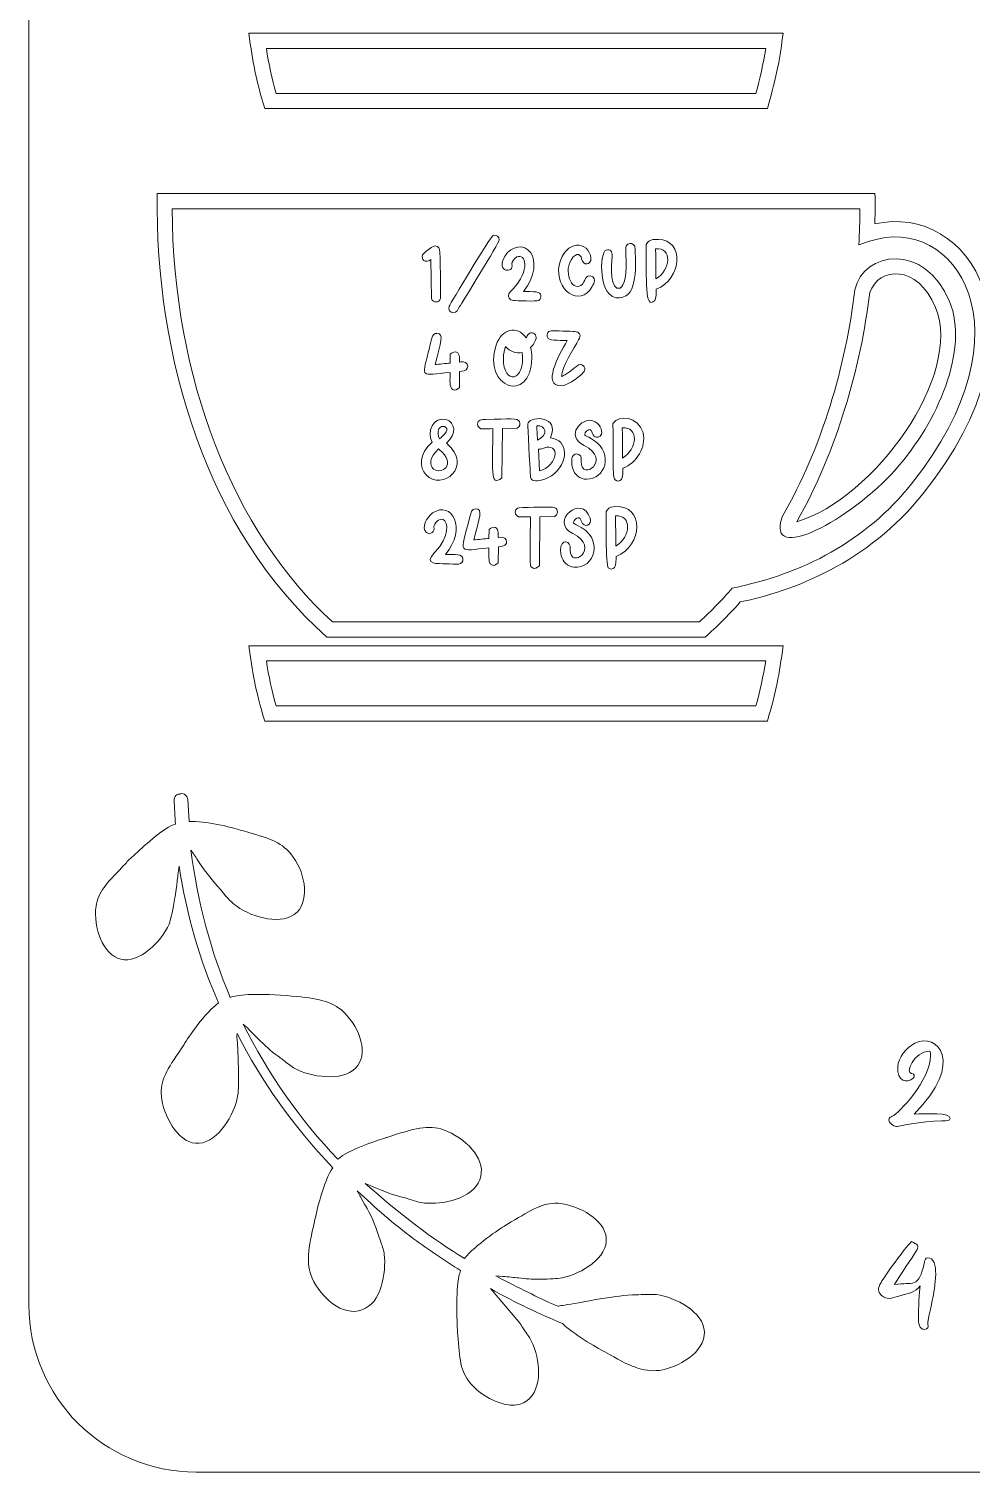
# Model space of a CAD drawing. Header units: inches. Extents: x 15.81 to 21.81, y -15.49 to -9.49.
# Drawn here: x 15.811 to 17.751, y -15.486 to -12.514 of the extents above; entities that cross this region are included whole.
import ezdxf

# ---------------------------------------------------------------- set-up
doc = ezdxf.new("R2010")
doc.units = ezdxf.units.IN
doc.header["$MEASUREMENT"] = 0
doc.layers.add('_U+0421_U+043B_U+043E_U+0439 1', color=7, linetype='Continuous')

# ---------------------------------------------------------------- blocks, each defined once
blk = doc.blocks.new('block 7')
at = {"layer": '_U+0421_U+043B_U+043E_U+0439 1', "color": 7, "lineweight": 9, "true_color": 0xffffff}
for points, knots in [([(16.6701, -13.3183), (16.6882, -13.3238), (16.6934, -13.347), (16.6707, -13.3668), (16.727, -13.414), (16.662, -13.4672), (16.6287, -13.4316), (16.6153, -13.4177), (16.6136, -13.3889), (16.6413, -13.3648), (16.6294, -13.3448), (16.6437, -13.3109), (16.6701, -13.3183)], [0, 0, 0, 0, 1, 1, 1, 2, 2, 2, 3, 3, 3, 4, 4, 4, 4]), ([(16.6665, -13.3328), (16.6573, -13.3307), (16.6545, -13.3388), (16.6545, -13.3389), (16.6524, -13.3437), (16.6541, -13.3525), (16.6562, -13.3581), (16.6598, -13.355), (16.6682, -13.348), (16.6704, -13.3438), (16.6723, -13.3401), (16.6723, -13.3347), (16.6665, -13.3328)], [0, 0, 0, 0, 1, 1, 1, 2, 2, 2, 3, 3, 3, 4, 4, 4, 4]), ([(16.6445, -13.4201), (16.6585, -13.4319), (16.6949, -13.4129), (16.6551, -13.3791), (16.6549, -13.379), (16.6548, -13.3788), (16.6547, -13.3787), (16.6346, -13.3968), (16.6358, -13.4129), (16.6445, -13.4201)], [0, 0, 0, 0, 1, 1, 1, 2, 2, 2, 3, 3, 3, 3])]:
    blk.add_open_spline(points, degree=3, knots=knots, dxfattribs=at)
blk = doc.blocks.new('block 9')
at = {"layer": '_U+0421_U+043B_U+043E_U+0439 1', "color": 7, "lineweight": 9, "true_color": 0xffffff}
for points, knots in [([(17.0822, -12.9578), (17.0858, -12.9519), (17.0886, -12.9463), (17.1073, -12.9472), (17.1604, -12.9483), (17.1571, -13.0288), (17.1025, -13.0499), (17.1023, -13.0551), (17.1031, -13.0695), (17.0996, -13.0731), (17.0787, -13.0936), (17.0828, -13.0294), (17.0822, -12.9578)], [0, 0, 0, 0, 1, 1, 1, 2, 2, 2, 3, 3, 3, 4, 4, 4, 4]), ([(17.1021, -13.0287), (17.1329, -13.0106), (17.136, -12.9632), (17.1015, -12.9666), (17.1015, -12.9681), (17.1019, -13.0272), (17.1021, -13.0287)], [0, 0, 0, 0, 1, 1, 1, 2, 2, 2, 2])]:
    blk.add_open_spline(points, degree=3, knots=knots, dxfattribs=at)
blk = doc.blocks.new('block 12')
at = {"layer": '_U+0421_U+043B_U+043E_U+0439 1', "color": 7, "lineweight": 9, "true_color": 0xffffff}
for points, knots in [([(16.835, -13.1501), (16.8364, -13.1474), (16.8376, -13.1441), (16.8398, -13.1421), (16.8458, -13.1363), (16.8555, -13.1411), (16.8555, -13.1489), (16.8555, -13.1558), (16.8488, -13.1649), (16.844, -13.17), (16.8455, -13.1757), (16.8467, -13.1835), (16.8467, -13.1917), (16.8439, -13.2892), (16.7441, -13.2517), (16.7731, -13.165), (16.7852, -13.1315), (16.8158, -13.1231), (16.835, -13.1501)], [0, 0, 0, 0, 1, 1, 1, 2, 2, 2, 3, 3, 3, 4, 4, 4, 5, 5, 5, 6, 6, 6, 6]), ([(16.7927, -13.1679), (16.7901, -13.1734), (16.788, -13.1828), (16.788, -13.1921), (16.788, -13.2488), (16.8347, -13.2403), (16.8265, -13.18), (16.8134, -13.1831), (16.8016, -13.178), (16.7927, -13.1679)], [0, 0, 0, 0, 1, 1, 1, 2, 2, 2, 3, 3, 3, 3])]:
    blk.add_open_spline(points, degree=3, knots=knots, dxfattribs=at)
blk = doc.blocks.new('block 18')
at = {"layer": '_U+0421_U+043B_U+043E_U+0439 1', "color": 7, "lineweight": 9, "true_color": 0xffffff}
for points, knots in [([(16.8868, -13.4341), (16.8701, -13.445), (16.8533, -13.4455), (16.8483, -13.4429), (16.8436, -13.4404), (16.8436, -13.4339), (16.8433, -13.4286), (16.8425, -13.4182), (16.8384, -13.3297), (16.8384, -13.3279), (16.8384, -13.3117), (16.8974, -13.308), (16.8881, -13.3468), (16.8873, -13.3501), (16.8862, -13.3532), (16.8848, -13.3561), (16.9217, -13.3585), (16.9246, -13.4091), (16.8868, -13.4341)], [0, 0, 0, 0, 1, 1, 1, 2, 2, 2, 3, 3, 3, 4, 4, 4, 5, 5, 5, 6, 6, 6, 6]), ([(16.8568, -13.3311), (16.857, -13.3359), (16.8577, -13.3493), (16.8582, -13.3604), (16.8833, -13.3504), (16.8737, -13.328), (16.8568, -13.3311)], [0, 0, 0, 0, 1, 1, 1, 2, 2, 2, 2]), ([(16.8687, -13.378), (16.8663, -13.3792), (16.8629, -13.3797), (16.86, -13.3789), (16.86, -13.3789), (16.8622, -13.4241), (16.8622, -13.4241), (16.8803, -13.4201), (16.8944, -13.4027), (16.8946, -13.3882), (16.8946, -13.3743), (16.8801, -13.3723), (16.8687, -13.378)], [0, 0, 0, 0, 1, 1, 1, 2, 2, 2, 3, 3, 3, 4, 4, 4, 4])]:
    blk.add_open_spline(points, degree=3, knots=knots, dxfattribs=at)
blk = doc.blocks.new('block 19')
at = {"layer": '_U+0421_U+043B_U+043E_U+0439 1', "color": 7, "lineweight": 9, "true_color": 0xffffff}
for points, knots in [([(17.0339, -13.4186), (17.0337, -13.4239), (17.0345, -13.4383), (17.031, -13.4419), (17.0273, -13.4454), (17.0226, -13.446), (17.018, -13.4424), (17.0135, -13.4388), (17.0144, -13.4144), (17.0143, -13.4084), (17.0133, -13.2906), (17.0147, -13.4443), (17.0136, -13.3265), (17.0253, -13.3073), (17.066, -13.312), (17.0755, -13.3452), (17.0828, -13.3745), (17.0628, -13.4075), (17.0339, -13.4186)], [0, 0, 0, 0, 1, 1, 1, 2, 2, 2, 3, 3, 3, 4, 4, 4, 5, 5, 5, 6, 6, 6, 6]), ([(17.0329, -13.3354), (17.0329, -13.3369), (17.0333, -13.396), (17.0335, -13.3975), (17.0643, -13.3794), (17.0674, -13.332), (17.0329, -13.3354)], [0, 0, 0, 0, 1, 1, 1, 2, 2, 2, 2])]:
    blk.add_open_spline(points, degree=3, knots=knots, dxfattribs=at)
blk = doc.blocks.new('block 28')
at = {"layer": '_U+0421_U+043B_U+043E_U+0439 1', "color": 7, "lineweight": 9, "true_color": 0xffffff}
for points, knots in [([(17.0199, -13.6), (17.0198, -13.6052), (17.0206, -13.6196), (17.017, -13.6232), (17.0134, -13.6268), (17.0087, -13.6274), (17.0041, -13.6237), (16.9985, -13.6195), (16.9997, -13.5149), (16.9996, -13.5079), (17.0032, -13.502), (17.0051, -13.4981), (17.0181, -13.4973), (17.0791, -13.494), (17.076, -13.5785), (17.0199, -13.6)], [0, 0, 0, 0, 1, 1, 1, 2, 2, 2, 3, 3, 3, 4, 4, 4, 5, 5, 5, 5]), ([(17.019, -13.5168), (17.019, -13.5183), (17.0194, -13.5774), (17.0195, -13.5789), (17.0506, -13.5607), (17.0532, -13.5133), (17.019, -13.5168)], [0, 0, 0, 0, 1, 1, 1, 2, 2, 2, 2])]:
    blk.add_open_spline(points, degree=3, knots=knots, dxfattribs=at)
blk = doc.blocks.new('block 41')
at = {"layer": '_U+0421_U+043B_U+043E_U+0439 1', "color": 7, "lineweight": 9, "true_color": 0xffffff}
for points in [[(16.264, -12.5226), (16.264, -12.5226), (17.3641, -12.5226), (17.3641, -12.5226), (17.3574, -12.5718), (17.3524, -12.6065), (17.3315, -12.6777), (17.3315, -12.6777), (16.2966, -12.6777), (16.2966, -12.6777), (16.2785, -12.6159), (16.2723, -12.5841), (16.264, -12.5226)], [(17.308, -12.6465), (17.3164, -12.6163), (17.3232, -12.5851), (17.3281, -12.5538), (17.3281, -12.5538), (16.3, -12.5538), (16.3, -12.5538), (16.3049, -12.5852), (16.3117, -12.6164), (16.3201, -12.6465), (16.3201, -12.6465), (17.308, -12.6465), (17.308, -12.6465)]]:
    blk.add_open_spline(points, degree=3, knots=[0, 0, 0, 0, 1, 1, 1, 2, 2, 2, 3, 3, 3, 4, 4, 4, 4], dxfattribs=at)
blk = doc.blocks.new('block 48')
at = {"layer": '_U+0421_U+043B_U+043E_U+0439 1', "color": 7, "lineweight": 9, "true_color": 0xffffff}
for points, knots in [([(16.075, -12.8529), (16.075, -12.8529), (17.5531, -12.8529), (17.5531, -12.8529), (17.5533, -12.8722), (17.5536, -12.8857), (17.5528, -12.9154), (17.7444, -12.8708), (17.9238, -13.1306), (17.6525, -13.4704), (17.5375, -13.6144), (17.3843, -13.6715), (17.2758, -13.6939), (17.2486, -13.7247), (17.2273, -13.7449), (17.2038, -13.7661), (17.2038, -13.7661), (16.4244, -13.7661), (16.4244, -13.7661), (16.1764, -13.5453), (16.0713, -13.1914), (16.075, -12.8529)], [0, 0, 0, 0, 1, 1, 1, 2, 2, 2, 3, 3, 3, 4, 4, 4, 5, 5, 5, 6, 6, 6, 7, 7, 7, 7]), ([(17.52, -12.9584), (17.521, -12.9317), (17.522, -12.9113), (17.5221, -12.8841), (17.5221, -12.8841), (16.106, -12.8841), (16.106, -12.8841), (16.1077, -13.231), (16.2311, -13.5488), (16.4363, -13.7348), (16.4363, -13.7348), (17.1918, -13.7348), (17.1918, -13.7348), (17.2185, -13.7105), (17.2383, -13.6894), (17.2593, -13.6653), (17.4048, -13.6362), (17.5339, -13.5688), (17.6281, -13.4508), (17.8817, -13.1334), (17.7184, -12.8917), (17.5415, -12.9511), (17.5415, -12.9511), (17.52, -12.9584), (17.52, -12.9584)], [0, 0, 0, 0, 1, 1, 1, 2, 2, 2, 3, 3, 3, 4, 4, 4, 5, 5, 5, 6, 6, 6, 7, 7, 7, 8, 8, 8, 8])]:
    blk.add_open_spline(points, degree=3, knots=knots, dxfattribs=at)
blk = doc.blocks.new('block 49')
at = {"layer": '_U+0421_U+043B_U+043E_U+0439 1', "color": 7, "lineweight": 9, "true_color": 0xffffff}
for points, knots in [([(17.7067, -13.0754), (17.7471, -13.1741), (17.6819, -13.3235), (17.5966, -13.42), (17.5031, -13.5258), (17.3276, -13.6183), (17.3621, -13.5187), (17.445, -13.3731), (17.4924, -13.2096), (17.5116, -13.0512), (17.529, -12.9713), (17.6564, -12.952), (17.7067, -13.0754)], [0, 0, 0, 0, 1, 1, 1, 2, 2, 2, 3, 3, 3, 4, 4, 4, 4]), ([(17.6778, -13.0872), (17.6413, -12.9978), (17.5603, -13.0035), (17.5424, -13.0567), (17.5235, -13.2117), (17.475, -13.3819), (17.3924, -13.5286), (17.5509, -13.4816), (17.7348, -13.2268), (17.6778, -13.0872)], [0, 0, 0, 0, 1, 1, 1, 2, 2, 2, 3, 3, 3, 3])]:
    blk.add_open_spline(points, degree=3, knots=knots, dxfattribs=at)
blk = doc.blocks.new('block 50')
at = {"layer": '_U+0421_U+043B_U+043E_U+0439 1', "color": 7, "lineweight": 9, "true_color": 0xffffff}
for points in [[(16.264, -13.7841), (16.264, -13.7841), (17.3641, -13.7841), (17.3641, -13.7841), (17.3558, -13.8453), (17.3498, -13.877), (17.3315, -13.9392), (17.3315, -13.9392), (16.2966, -13.9392), (16.2966, -13.9392), (16.2765, -13.8709), (16.2712, -13.8375), (16.264, -13.7841)], [(17.308, -13.908), (17.3164, -13.8778), (17.3232, -13.8467), (17.3281, -13.8154), (17.3281, -13.8154), (16.3, -13.8154), (16.3, -13.8154), (16.3049, -13.8468), (16.3117, -13.8779), (16.3201, -13.908), (16.3201, -13.908), (17.308, -13.908), (17.308, -13.908)]]:
    blk.add_open_spline(points, degree=3, knots=[0, 0, 0, 0, 1, 1, 1, 2, 2, 2, 3, 3, 3, 4, 4, 4, 4], dxfattribs=at)
blk = doc.blocks.new('block 2')
at = {"layer": '_U+0421_U+043B_U+043E_U+0439 1', "color": 7, "lineweight": 9, "true_color": 0xffffff}
for points, knots in [([(16.6386, -12.9886), (16.6387, -12.9922), (16.6398, -13.0653), (16.6402, -13.0688), (16.6428, -13.0788), (16.6569, -13.0782), (16.6585, -13.0689), (16.6594, -13.0634), (16.6581, -12.9741), (16.6568, -12.9679), (16.6561, -12.9652), (16.6549, -12.9632), (16.6522, -12.962), (16.6457, -12.9585), (16.6408, -12.9626), (16.635, -12.9671), (16.6323, -12.9692), (16.6234, -12.976), (16.6218, -12.9789), (16.618, -12.9879), (16.6271, -12.9974), (16.6386, -12.9886)], [0, 0, 0, 0, 1, 1, 1, 2, 2, 2, 3, 3, 3, 4, 4, 4, 5, 5, 5, 6, 6, 6, 7, 7, 7, 7]), ([(16.6845, -13.0983), (16.6919, -13.0983), (16.6941, -13.0922), (16.698, -13.0857), (16.701, -13.0809), (16.7793, -12.9537), (16.7797, -12.9481), (16.7797, -12.9417), (16.7736, -12.9367), (16.7668, -12.9394), (16.7607, -12.942), (16.6783, -13.0805), (16.6765, -13.0847), (16.6732, -13.0921), (16.6787, -13.0983), (16.6845, -13.0983)], [0, 0, 0, 0, 1, 1, 1, 2, 2, 2, 3, 3, 3, 4, 4, 4, 5, 5, 5, 5]), ([(16.8051, -12.9978), (16.8055, -12.994), (16.8102, -12.9865), (16.816, -12.9834), (16.8332, -12.9745), (16.8449, -13.0109), (16.8072, -13.0499), (16.8049, -13.0522), (16.8008, -13.0563), (16.7995, -13.0593), (16.7967, -13.0653), (16.8, -13.0731), (16.8086, -13.0731), (16.8151, -13.0731), (16.8558, -13.0756), (16.8609, -13.0728), (16.8677, -13.0681), (16.8672, -13.0568), (16.8557, -13.0555), (16.85, -13.055), (16.8356, -13.0545), (16.8293, -13.0542), (16.8552, -13.0233), (16.8549, -12.9901), (16.8443, -12.9747), (16.8306, -12.955), (16.8043, -12.9607), (16.7914, -12.9813), (16.7699, -13.0157), (16.812, -13.0187), (16.8051, -12.9978)], [0, 0, 0, 0, 1, 1, 1, 2, 2, 2, 3, 3, 3, 4, 4, 4, 5, 5, 5, 6, 6, 6, 7, 7, 7, 8, 8, 8, 9, 9, 9, 10, 10, 10, 10]), ([(16.9708, -13.0444), (16.9729, -13.0408), (16.9757, -13.0359), (16.9757, -13.0318), (16.9757, -13.0261), (16.9703, -13.0196), (16.962, -13.0226), (16.9573, -13.0244), (16.9568, -13.0303), (16.9539, -13.0349), (16.937, -13.0616), (16.9129, -13.0258), (16.9244, -12.9958), (16.9335, -12.9737), (16.9471, -12.9744), (16.9492, -12.9872), (16.9519, -13.0028), (16.9693, -12.9998), (16.9684, -12.9857), (16.9643, -12.9499), (16.9152, -12.946), (16.9031, -12.9999), (16.8925, -13.0509), (16.9456, -13.0888), (16.9708, -13.0444)], [0, 0, 0, 0, 1, 1, 1, 2, 2, 2, 3, 3, 3, 4, 4, 4, 5, 5, 5, 6, 6, 6, 7, 7, 7, 8, 8, 8, 8]), ([(17.0273, -13.0677), (17.0661, -13.0646), (17.0607, -12.9975), (17.0589, -12.9609), (17.0542, -12.9562), (17.0504, -12.9531), (17.0441, -12.9571), (17.0373, -12.9616), (17.0407, -12.9647), (17.0407, -13.0037), (17.0407, -13.0428), (17.0279, -13.0479), (17.0279, -13.0479), (17.0084, -13.0531), (17.0092, -13.0025), (17.0119, -12.9825), (17.0134, -12.9711), (17.0069, -12.9672), (16.9997, -12.9691), (16.9858, -12.9727), (16.9817, -13.0714), (17.0273, -13.0677)], [0, 0, 0, 0, 1, 1, 1, 2, 2, 2, 3, 3, 3, 4, 4, 4, 5, 5, 5, 6, 6, 6, 7, 7, 7, 7]), ([(16.8803, -13.151), (16.8843, -13.1558), (16.9128, -13.1553), (16.9197, -13.1556), (16.8996, -13.1886), (16.8682, -13.249), (16.9069, -13.249), (16.9219, -13.2483), (16.9524, -13.2247), (16.9552, -13.2176), (16.9564, -13.2145), (16.9557, -13.2104), (16.953, -13.2076), (16.9442, -13.1985), (16.9366, -13.2123), (16.9179, -13.2242), (16.913, -13.2273), (16.9098, -13.2287), (16.9078, -13.2293), (16.9078, -13.2114), (16.9341, -13.1689), (16.943, -13.1543), (16.9492, -13.1439), (16.9451, -13.1377), (16.9342, -13.1369), (16.9284, -13.1365), (16.8922, -13.1351), (16.8866, -13.1353), (16.879, -13.1357), (16.875, -13.1454), (16.8803, -13.151)], [0, 0, 0, 0, 1, 1, 1, 2, 2, 2, 3, 3, 3, 4, 4, 4, 5, 5, 5, 6, 6, 6, 7, 7, 7, 8, 8, 8, 9, 9, 9, 10, 10, 10, 10]), ([(16.6508, -13.1407), (16.6402, -13.1407), (16.6401, -13.1538), (16.6335, -13.1804), (16.62, -13.234), (16.6164, -13.2267), (16.6783, -13.2213), (16.6785, -13.2367), (16.6762, -13.2514), (16.6833, -13.256), (16.6894, -13.2595), (16.693, -13.2562), (16.6975, -13.252), (16.6975, -13.252), (16.6977, -13.2192), (16.6977, -13.2192), (16.704, -13.2185), (16.7114, -13.2185), (16.7137, -13.2127), (16.7165, -13.2064), (16.7122, -13.1998), (16.7053, -13.1993), (16.7037, -13.1993), (16.7022, -13.1993), (16.6977, -13.1998), (16.6977, -13.197), (16.6977, -13.1932), (16.6976, -13.1904), (16.697, -13.179), (16.6889, -13.1742), (16.6787, -13.1838), (16.6787, -13.1838), (16.6785, -13.2018), (16.6785, -13.2018), (16.6702, -13.2027), (16.6555, -13.2042), (16.6473, -13.2049), (16.6587, -13.1585), (16.6671, -13.1407), (16.6508, -13.1407)], [0, 0, 0, 0, 1, 1, 1, 2, 2, 2, 3, 3, 3, 4, 4, 4, 5, 5, 5, 6, 6, 6, 7, 7, 7, 8, 8, 8, 9, 9, 9, 10, 10, 10, 11, 11, 11, 12, 12, 12, 13, 13, 13, 13]), ([(16.7848, -13.438), (16.7848, -13.438), (16.7859, -13.3369), (16.7859, -13.3369), (16.7859, -13.3369), (16.8167, -13.3362), (16.8167, -13.3362), (16.8215, -13.3315), (16.8237, -13.3291), (16.821, -13.3223), (16.8172, -13.3146), (16.8013, -13.3171), (16.7522, -13.318), (16.7431, -13.3182), (16.7351, -13.3179), (16.7348, -13.3276), (16.7348, -13.3327), (16.738, -13.3346), (16.7419, -13.3375), (16.7459, -13.3374), (16.7625, -13.337), (16.7664, -13.3369), (16.7663, -13.4168), (16.7595, -13.4604), (16.7848, -13.438)], [0, 0, 0, 0, 1, 1, 1, 2, 2, 2, 3, 3, 3, 4, 4, 4, 5, 5, 5, 6, 6, 6, 7, 7, 7, 8, 8, 8, 8]), ([(16.9738, -13.3605), (16.9711, -13.3587), (16.9555, -13.3504), (16.9554, -13.3502), (16.9542, -13.345), (16.9649, -13.3349), (16.9688, -13.3406), (16.9713, -13.3443), (16.9716, -13.3493), (16.9749, -13.3523), (16.9794, -13.3565), (16.9881, -13.3553), (16.9901, -13.3481), (16.9927, -13.3409), (16.9853, -13.3248), (16.9724, -13.3206), (16.949, -13.3134), (16.9145, -13.352), (16.9541, -13.3716), (17.0133, -13.4008), (16.9483, -13.4478), (16.9483, -13.4047), (16.9483, -13.3981), (16.949, -13.3931), (16.9434, -13.3901), (16.9382, -13.3873), (16.9327, -13.3899), (16.9303, -13.3942), (16.929, -13.397), (16.929, -13.4016), (16.929, -13.4047), (16.929, -13.4136), (16.9303, -13.4178), (16.9303, -13.4178), (16.9342, -13.4325), (16.9468, -13.4412), (16.959, -13.4412), (16.9972, -13.4412), (17.0164, -13.3899), (16.9738, -13.3605)], [0, 0, 0, 0, 1, 1, 1, 2, 2, 2, 3, 3, 3, 4, 4, 4, 5, 5, 5, 6, 6, 6, 7, 7, 7, 8, 8, 8, 9, 9, 9, 10, 10, 10, 11, 11, 11, 12, 12, 12, 13, 13, 13, 13]), ([(16.6688, -13.5959), (16.7138, -13.5422), (16.6817, -13.4844), (16.6424, -13.5105), (16.6302, -13.5195), (16.618, -13.5414), (16.6298, -13.5508), (16.6373, -13.556), (16.648, -13.5496), (16.6446, -13.5394), (16.6456, -13.5317), (16.6561, -13.5211), (16.6643, -13.5241), (16.6743, -13.5289), (16.6783, -13.5588), (16.6467, -13.5916), (16.6212, -13.6177), (16.655, -13.6147), (16.6698, -13.6153), (16.6908, -13.6162), (16.7056, -13.6193), (16.7046, -13.6049), (16.7039, -13.5947), (16.6892, -13.5968), (16.6688, -13.5959)], [0, 0, 0, 0, 1, 1, 1, 2, 2, 2, 3, 3, 3, 4, 4, 4, 5, 5, 5, 6, 6, 6, 7, 7, 7, 8, 8, 8, 8]), ([(16.9396, -13.5356), (16.9384, -13.5351), (16.9333, -13.5325), (16.9324, -13.5316), (16.9313, -13.5264), (16.9419, -13.5163), (16.9458, -13.522), (16.9463, -13.5226), (16.9472, -13.5242), (16.9486, -13.528), (16.9536, -13.5427), (16.9722, -13.536), (16.9665, -13.521), (16.9506, -13.4705), (16.881, -13.5281), (16.9311, -13.553), (16.9902, -13.5821), (16.9254, -13.6291), (16.9254, -13.5861), (16.9254, -13.5843), (16.9254, -13.581), (16.9252, -13.5792), (16.9242, -13.5654), (16.8985, -13.5644), (16.9073, -13.5992), (16.9106, -13.6113), (16.9197, -13.6203), (16.9331, -13.6224), (16.9757, -13.627), (16.9979, -13.5615), (16.9396, -13.5356)], [0, 0, 0, 0, 1, 1, 1, 2, 2, 2, 3, 3, 3, 4, 4, 4, 5, 5, 5, 6, 6, 6, 7, 7, 7, 8, 8, 8, 9, 9, 9, 10, 10, 10, 10]), ([(16.7776, -13.5609), (16.7776, -13.5581), (16.7776, -13.5543), (16.7775, -13.5515), (16.7769, -13.5402), (16.7689, -13.5353), (16.7586, -13.5449), (16.7586, -13.5449), (16.7584, -13.5629), (16.7584, -13.5629), (16.7502, -13.5638), (16.7354, -13.5653), (16.7273, -13.566), (16.7384, -13.5205), (16.747, -13.5018), (16.7307, -13.5018), (16.7222, -13.5018), (16.7214, -13.5102), (16.7193, -13.5185), (16.698, -13.5999), (16.6941, -13.588), (16.7583, -13.5824), (16.7583, -13.5855), (16.758, -13.6097), (16.7592, -13.6124), (16.7599, -13.6141), (16.7614, -13.6159), (16.7628, -13.6168), (16.769, -13.6208), (16.7728, -13.6174), (16.7774, -13.6131), (16.7774, -13.6131), (16.7777, -13.5803), (16.7777, -13.5803), (16.7884, -13.5791), (16.7977, -13.5766), (16.7937, -13.5662), (16.7912, -13.5599), (16.7843, -13.5601), (16.7776, -13.5609)], [0, 0, 0, 0, 1, 1, 1, 2, 2, 2, 3, 3, 3, 4, 4, 4, 5, 5, 5, 6, 6, 6, 7, 7, 7, 8, 8, 8, 9, 9, 9, 10, 10, 10, 11, 11, 11, 12, 12, 12, 13, 13, 13, 13]), ([(16.8983, -13.5037), (16.8959, -13.4989), (16.891, -13.4989), (16.8855, -13.4988), (16.8815, -13.4988), (16.8202, -13.4986), (16.8168, -13.501), (16.8109, -13.5047), (16.8103, -13.5124), (16.8163, -13.5168), (16.8163, -13.5168), (16.8192, -13.5188), (16.8192, -13.5188), (16.8232, -13.5187), (16.8398, -13.5183), (16.8437, -13.5183), (16.8437, -13.523), (16.8428, -13.613), (16.8436, -13.6175), (16.8442, -13.6205), (16.8452, -13.6215), (16.8471, -13.623), (16.8526, -13.6269), (16.857, -13.6238), (16.8621, -13.6194), (16.8621, -13.6194), (16.8632, -13.5183), (16.8632, -13.5183), (16.8632, -13.5183), (16.894, -13.5176), (16.894, -13.5176), (16.8988, -13.5128), (16.901, -13.5105), (16.8983, -13.5037)], [0, 0, 0, 0, 1, 1, 1, 2, 2, 2, 3, 3, 3, 4, 4, 4, 5, 5, 5, 6, 6, 6, 7, 7, 7, 8, 8, 8, 9, 9, 9, 10, 10, 10, 11, 11, 11, 11]), ([(17.1033, -15.1204), (17.1033, -15.1204), (17.1031, -15.1204), (17.1031, -15.1204), (17.0948, -15.1197), (17.0873, -15.12), (17.0769, -15.1203), (17.0706, -15.1206), (17.0631, -15.1208), (17.0536, -15.1209), (17.0264, -15.1233), (17.0147, -15.1247), (16.9787, -15.1307), (16.9409, -15.1381), (16.9211, -15.1411), (16.9104, -15.1427), (16.9053, -15.1434), (16.9021, -15.1439), (16.8998, -15.1444), (16.8659, -15.13), (16.8278, -15.1104), (16.7838, -15.0878), (16.7838, -15.0878), (16.7724, -15.0819), (16.7724, -15.0819), (16.7724, -15.0819), (16.786, -15.083), (16.786, -15.083), (16.7993, -15.084), (16.8097, -15.0852), (16.8189, -15.0862), (16.8342, -15.0878), (16.8464, -15.0891), (16.8618, -15.089), (16.8863, -15.0887), (16.8978, -15.0874), (16.9089, -15.0861), (16.9089, -15.0861), (16.9094, -15.086), (16.9094, -15.086), (16.9488, -15.0777), (17.0038, -15.0437), (16.9999, -15.0039), (16.9964, -14.9666), (16.9469, -14.938), (16.9009, -14.9319), (16.9004, -14.9319), (16.9, -14.9319), (16.8995, -14.9319), (16.8688, -14.9319), (16.8457, -14.9458), (16.8044, -14.9708), (16.8044, -14.9708), (16.7934, -14.9774), (16.7934, -14.9774), (16.7785, -14.9864), (16.7313, -15.0179), (16.7078, -15.0459), (16.6431, -15.0068), (16.5745, -14.9548), (16.5038, -14.8914), (16.5038, -14.8914), (16.5138, -14.8956), (16.5138, -14.8956), (16.546, -14.9093), (16.5594, -14.9149), (16.5858, -14.9215), (16.5911, -14.923), (16.5958, -14.9245), (16.6002, -14.9258), (16.6138, -14.93), (16.6238, -14.933), (16.6323, -14.932), (16.6729, -14.9352), (16.7335, -14.9177), (16.7414, -14.8765), (16.7511, -14.8395), (16.7088, -14.7965), (16.6649, -14.7812), (16.6341, -14.7697), (16.6038, -14.7785), (16.5484, -14.7966), (16.5466, -14.7972), (16.5444, -14.7979), (16.5417, -14.7988), (16.5204, -14.8057), (16.4712, -14.8217), (16.447, -14.8415), (16.3705, -14.7616), (16.3033, -14.6656), (16.252, -14.5632), (16.2529, -14.564), (16.2538, -14.5647), (16.2546, -14.5655), (16.2588, -14.5691), (16.2632, -14.5728), (16.2676, -14.578), (16.2732, -14.5835), (16.2781, -14.5884), (16.2826, -14.5928), (16.2977, -14.6079), (16.3076, -14.6179), (16.3242, -14.6297), (16.3315, -14.6349), (16.3371, -14.6393), (16.3417, -14.6428), (16.3504, -14.6495), (16.3561, -14.654), (16.3647, -14.6577), (16.4007, -14.6745), (16.4654, -14.6811), (16.4884, -14.6488), (16.5107, -14.6177), (16.4884, -14.5634), (16.4545, -14.5341), (16.4285, -14.5136), (16.3988, -14.5093), (16.3417, -14.5047), (16.2708, -14.4991), (16.2395, -14.5034), (16.2258, -14.5084), (16.186, -14.4148), (16.1587, -14.3129), (16.1446, -14.2052), (16.1494, -14.2111), (16.1541, -14.2173), (16.1587, -14.2266), (16.1789, -14.2552), (16.189, -14.267), (16.2056, -14.2864), (16.2221, -14.3058), (16.2282, -14.313), (16.239, -14.3207), (16.2723, -14.3444), (16.334, -14.3617), (16.3634, -14.3325), (16.3904, -14.3052), (16.3786, -14.2457), (16.3505, -14.2127), (16.3285, -14.187), (16.3032, -14.1798), (16.2528, -14.1655), (16.2528, -14.1655), (16.2461, -14.1636), (16.2461, -14.1636), (16.2297, -14.1581), (16.1735, -14.1447), (16.1411, -14.1461), (16.1411, -14.1461), (16.1382, -14.1008), (16.1382, -14.1008), (16.1385, -14.0979), (16.1366, -14.0942), (16.1336, -14.0917), (16.1306, -14.0891), (16.1269, -14.0881), (16.1234, -14.089), (16.1234, -14.089), (16.1227, -14.0894), (16.1227, -14.0894), (16.1221, -14.0899), (16.1217, -14.0899), (16.1206, -14.0898), (16.1194, -14.0897), (16.1176, -14.0896), (16.1159, -14.091), (16.1134, -14.0932), (16.1105, -14.0956), (16.1101, -14.101), (16.1106, -14.1089), (16.111, -14.1179), (16.1114, -14.1269), (16.1118, -14.1353), (16.1122, -14.1438), (16.1127, -14.1513), (16.0899, -14.158), (16.0526, -14.1925), (16.0301, -14.2133), (16.0248, -14.2182), (16.0207, -14.222), (16.0179, -14.2244), (16.0123, -14.2303), (16.0071, -14.2358), (16.0022, -14.2409), (15.9719, -14.2725), (15.9537, -14.2916), (15.9494, -14.3207), (15.9436, -14.3644), (15.9631, -14.4199), (16.0004, -14.4296), (16.0382, -14.4393), (16.0832, -14.3935), (16.0999, -14.3577), (16.1029, -14.347), (16.1061, -14.3358), (16.1103, -14.3114), (16.1129, -14.2963), (16.1143, -14.2855), (16.1162, -14.2705), (16.1173, -14.2616), (16.1187, -14.2513), (16.1205, -14.2378), (16.1354, -14.3379), (16.1627, -14.4326), (16.2017, -14.5195), (16.1747, -14.5391), (16.138, -14.5913), (16.1307, -14.6052), (16.1307, -14.6052), (16.1248, -14.614), (16.1248, -14.614), (16.096, -14.6565), (16.0801, -14.68), (16.084, -14.7124), (16.0875, -14.7498), (16.1166, -14.8059), (16.1541, -14.8089), (16.1953, -14.8123), (16.2292, -14.7579), (16.239, -14.7203), (16.2421, -14.7091), (16.2432, -14.6957), (16.2429, -14.6708), (16.2427, -14.6515), (16.2421, -14.6378), (16.241, -14.6152), (16.241, -14.6152), (16.24, -14.5941), (16.24, -14.5941), (16.2392, -14.5909), (16.2394, -14.5878), (16.2397, -14.5845), (16.2398, -14.5839), (16.2398, -14.5832), (16.2399, -14.5826), (16.29, -14.6817), (16.3545, -14.7722), (16.4367, -14.8591), (16.4185, -14.8846), (16.4023, -14.9537), (16.3993, -14.9697), (16.3859, -15.0261), (16.3811, -15.0561), (16.3946, -15.0868), (16.4109, -15.1246), (16.4578, -15.1675), (16.4969, -15.1517), (16.5374, -15.1386), (16.5466, -15.0759), (16.5429, -15.037), (16.542, -15.0298), (16.5395, -15.0226), (16.536, -15.0127), (16.5338, -15.0065), (16.5313, -14.9995), (16.5285, -14.9907), (16.5195, -14.9658), (16.514, -14.9543), (16.4958, -14.9231), (16.494, -14.9187), (16.4917, -14.9148), (16.4897, -14.9113), (16.4889, -14.9098), (16.4881, -14.9084), (16.4873, -14.9071), (16.4873, -14.9071), (16.4879, -14.9076), (16.4879, -14.9076), (16.524, -14.9406), (16.5612, -14.9747), (16.6032, -15.0055), (16.6341, -15.0276), (16.666, -15.0504), (16.6998, -15.0708), (16.69, -15.0965), (16.6921, -15.1598), (16.6929, -15.1839), (16.6929, -15.1839), (16.6931, -15.1883), (16.6931, -15.1883), (16.6935, -15.1937), (16.6938, -15.1988), (16.6942, -15.2037), (16.6976, -15.2522), (16.6994, -15.2789), (16.7203, -15.3034), (16.7399, -15.3263), (16.7763, -15.3481), (16.8072, -15.3481), (16.8178, -15.3481), (16.8278, -15.3455), (16.8361, -15.3395), (16.8701, -15.3148), (16.8638, -15.2526), (16.8462, -15.2172), (16.8424, -15.2095), (16.8384, -15.2037), (16.8323, -15.1948), (16.829, -15.19), (16.8251, -15.1843), (16.8201, -15.1767), (16.8201, -15.1767), (16.7613, -15.1079), (16.7613, -15.1079), (16.8115, -15.1372), (16.8641, -15.1607), (16.9095, -15.1799), (16.9315, -15.2009), (16.9786, -15.2288), (16.9968, -15.2384), (17.0487, -15.2685), (17.0757, -15.2804), (17.109, -15.2765), (17.1478, -15.2711), (17.2031, -15.2396), (17.2018, -15.1969), (17.2005, -15.1563), (17.1427, -15.1259), (17.1033, -15.1204)], [0, 0, 0, 0, 1, 1, 1, 2, 2, 2, 3, 3, 3, 4, 4, 4, 5, 5, 5, 6, 6, 6, 7, 7, 7, 8, 8, 8, 9, 9, 9, 10, 10, 10, 11, 11, 11, 12, 12, 12, 13, 13, 13, 14, 14, 14, 15, 15, 15, 16, 16, 16, 17, 17, 17, 18, 18, 18, 19, 19, 19, 20, 20, 20, 21, 21, 21, 22, 22, 22, 23, 23, 23, 24, 24, 24, 25, 25, 25, 26, 26, 26, 27, 27, 27, 28, 28, 28, 29, 29, 29, 30, 30, 30, 31, 31, 31, 32, 32, 32, 33, 33, 33, 34, 34, 34, 35, 35, 35, 36, 36, 36, 37, 37, 37, 38, 38, 38, 39, 39, 39, 40, 40, 40, 41, 41, 41, 42, 42, 42, 43, 43, 43, 44, 44, 44, 45, 45, 45, 46, 46, 46, 47, 47, 47, 48, 48, 48, 49, 49, 49, 50, 50, 50, 51, 51, 51, 52, 52, 52, 53, 53, 53, 54, 54, 54, 55, 55, 55, 56, 56, 56, 57, 57, 57, 58, 58, 58, 59, 59, 59, 60, 60, 60, 61, 61, 61, 62, 62, 62, 63, 63, 63, 64, 64, 64, 65, 65, 65, 66, 66, 66, 67, 67, 67, 68, 68, 68, 69, 69, 69, 70, 70, 70, 71, 71, 71, 72, 72, 72, 73, 73, 73, 74, 74, 74, 75, 75, 75, 76, 76, 76, 77, 77, 77, 78, 78, 78, 79, 79, 79, 80, 80, 80, 81, 81, 81, 82, 82, 82, 83, 83, 83, 84, 84, 84, 85, 85, 85, 86, 86, 86, 87, 87, 87, 88, 88, 88, 89, 89, 89, 90, 90, 90, 91, 91, 91, 92, 92, 92, 93, 93, 93, 94, 94, 94, 95, 95, 95, 96, 96, 96, 97, 97, 97, 98, 98, 98, 99, 99, 99, 100, 100, 100, 101, 101, 101, 102, 102, 102, 103, 103, 103, 104, 104, 104, 105, 105, 105, 106, 106, 106, 106]), ([(17.5974, -14.7744), (17.5974, -14.7744), (17.648, -14.7635), (17.6908, -14.7626), (17.7033, -14.7624), (17.7068, -14.7618), (17.7076, -14.7581), (17.7103, -14.7442), (17.6564, -14.7485), (17.6337, -14.7487), (17.7403, -14.642), (17.6808, -14.5795), (17.6353, -14.6026), (17.6173, -14.6113), (17.6014, -14.6329), (17.5999, -14.6507), (17.5974, -14.6814), (17.6199, -14.6861), (17.6318, -14.6746), (17.6355, -14.6711), (17.6352, -14.6653), (17.6284, -14.6653), (17.6145, -14.6653), (17.6329, -14.6192), (17.6651, -14.6192), (17.6665, -14.6192), (17.6672, -14.6192), (17.6672, -14.6279), (17.6672, -14.6789), (17.6023, -14.7476), (17.5884, -14.7533), (17.5857, -14.7545), (17.5816, -14.7564), (17.5816, -14.7609), (17.5816, -14.7661), (17.5903, -14.7744), (17.5974, -14.7744)], [0, 0, 0, 0, 1, 1, 1, 2, 2, 2, 3, 3, 3, 4, 4, 4, 5, 5, 5, 6, 6, 6, 7, 7, 7, 8, 8, 8, 9, 9, 9, 10, 10, 10, 11, 11, 11, 12, 12, 12, 12]), ([(17.6613, -15.0444), (17.657, -15.0444), (17.6559, -15.0493), (17.655, -15.0532), (17.6424, -15.1114), (17.632, -15.093), (17.5931, -15.0998), (17.6438, -15.0177), (17.6529, -15.0226), (17.6284, -15.0113), (17.6133, -15.0252), (17.5741, -15.0815), (17.5656, -15.0954), (17.5582, -15.1076), (17.5584, -15.1142), (17.5665, -15.122), (17.5779, -15.1324), (17.5873, -15.1276), (17.6019, -15.1236), (17.6225, -15.118), (17.6362, -15.1157), (17.6462, -15.1024), (17.6442, -15.1151), (17.6425, -15.1495), (17.6425, -15.1675), (17.6425, -15.1787), (17.6436, -15.192), (17.6555, -15.192), (17.6607, -15.192), (17.6643, -15.1873), (17.6621, -15.1811), (17.6612, -15.1792), (17.6638, -15.1664), (17.671, -15.1323), (17.6765, -15.1065), (17.6877, -15.0444), (17.6613, -15.0444)], [0, 0, 0, 0, 1, 1, 1, 2, 2, 2, 3, 3, 3, 4, 4, 4, 5, 5, 5, 6, 6, 6, 7, 7, 7, 8, 8, 8, 9, 9, 9, 10, 10, 10, 11, 11, 11, 12, 12, 12, 12])]:
    blk.add_open_spline(points, degree=3, knots=knots, dxfattribs=at)
at = {"layer": '_U+0421_U+043B_U+043E_U+0439 1'}
for name in ['block 41', 'block 48', 'block 9', 'block 49', 'block 12', 'block 7', 'block 18', 'block 19', 'block 28', 'block 50']:
    blk.add_blockref(name, (0, 0), dxfattribs=at)

msp = doc.modelspace()

# ---------------------------------------------------------------- linework, layer by layer
at = {"layer": '_U+0421_U+043B_U+043E_U+0439 1', "color": 1, "lineweight": 9, "true_color": 0xff0000}
msp.add_open_spline([(15.8111, -9.8306), (15.8111, -9.8306), (15.8111, -15.1417), (15.8111, -15.1417), (15.8111, -15.3319), (15.9653, -15.4861), (16.1556, -15.4861), (16.1556, -15.4861), (21.4667, -15.4861), (21.4667, -15.4861), (21.6569, -15.4861), (21.8111, -15.3319), (21.8111, -15.1417), (21.8111, -15.1417), (21.8111, -9.8306), (21.8111, -9.8306), (21.8111, -9.6403), (21.6569, -9.4861), (21.4667, -9.4861), (21.4667, -9.4861), (16.1556, -9.4861), (16.1556, -9.4861), (15.9653, -9.4861), (15.8111, -9.6403), (15.8111, -9.8306)], degree=3, knots=[0, 0, 0, 0, 1, 1, 1, 2, 2, 2, 3, 3, 3, 4, 4, 4, 5, 5, 5, 6, 6, 6, 7, 7, 7, 8, 8, 8, 8], dxfattribs=at)

# ---------------------------------------------------------------- block references
at = {"layer": '_U+0421_U+043B_U+043E_U+0439 1'}
msp.add_blockref('block 2', (0, 0), dxfattribs=at)

doc.saveas('drawing.dxf')
